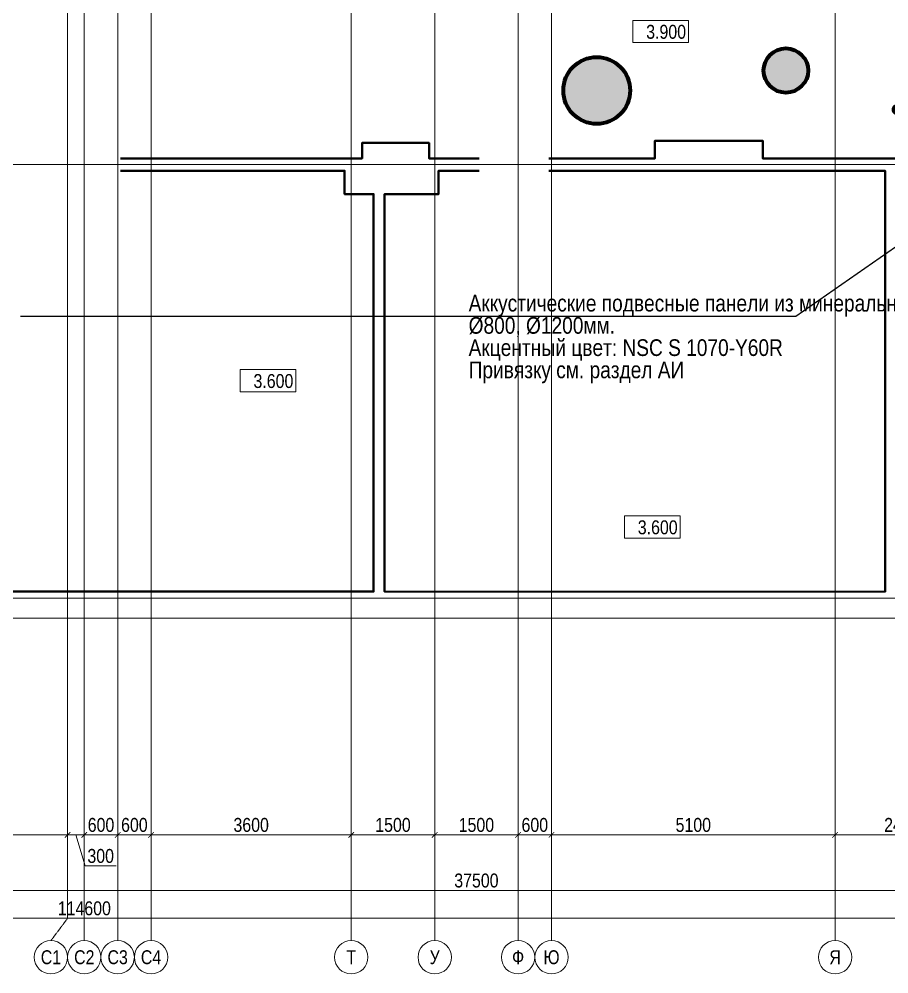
# Model space of a CAD drawing. Header units: millimetres. Extents: x -328335 to 1212475, y -208171 to 164144.
# Drawn here: x 56127 to 71767, y -6755 to 10417 of the extents above; entities that cross this region are included whole.
import ezdxf
from ezdxf import colors
from ezdxf.entities.mleader import LeaderData, LeaderLine
from ezdxf.enums import TextEntityAlignment as Align
from ezdxf.math import Vec2, Vec3

# ---------------------------------------------------------------- set-up
doc = ezdxf.new("R2010")
doc.units = ezdxf.units.MM
doc.header["$LTSCALE"] = 0.5
doc.linetypes.add('CENTER2', pattern=[28.575, 19.05, -3.175, 3.175, -3.175])
doc.linetypes.add('DASHED', pattern=[19.05, 12.7, -6.35])
doc.layers.get('Defpoints').update_dxf_attribs({"color": 140})
for name, color, linetype, lineweight in [('АИ_Плинтус', 3, 'Continuous', 9), ('АР6_потолок_отм', 5, 'Continuous', 5), ('АЦ_Бафы', 8, 'Continuous', 0), ('АЦ_Выноски', 7, 'Continuous', 5), ('АЦ_Стены', 8, 'Continuous', 70), ('РД_Оси_размер', 8, 'Continuous', 0)]:
    doc.layers.add(name, color=color, linetype=linetype, lineweight=lineweight)
doc.layers.add('АР_Делит', color=120, linetype='Continuous', lineweight=0, plot=False)
doc.layers.add('РД_Оси_100', color=7, linetype='Continuous', lineweight=0, true_color=0x525252)
doc.styles.add('Arial_Narrow_08', font='ARIALN.TTF', dxfattribs={"width": 0.8})
doc.styles.add('style1', font='ARIALN.TTF')
doc.styles.add('ккк', font='isocpeur.ttf', dxfattribs={"width": 0.85, "oblique": 15})
doc.dimstyles.new('Dim100_ареал', dxfattribs={"dimscale": 100, "dimtxt": 2.5, "dimasz": 1, "dimexe": 1, "dimexo": 1, "dimgap": 0.5, "dimtad": 1, "dimzin": 12, "dimdsep": 46, "dimtxsty": 'style1', "dimblk": 'ARCHTICK', "dimcen": 1, "dimdle": 1, "dimaunit": 1, "dimadec": 0, "dimazin": 3, "dimtfac": 1, "dimtmove": 1, "dimatfit": 3, "dimldrblk": 'OPEN30', "dimfxl": 2, "dimfxlon": 1, "dimtolj": 1, "dimtzin": 0, "dimlwd": 5, "dimlwe": 5, "dimarcsym": 0})

# ---------------------------------------------------------------- blocks, each defined once
blk = doc.blocks.new('A-iden')
at = {"linetype": 'Continuous', "lineweight": 5}
blk.add_circle((0, -4), 3, dxfattribs=at)
at = {"color": 0, "linetype": 'Continuous', "lineweight": 20, "style": 'ккк', "width": 0.85}
blk.add_attdef('ID', text='', height=4, dxfattribs=at).set_placement((0.31, -3.85), align=Align.MIDDLE_CENTER)
blk = doc.blocks.new('_ArchTick')
at = {"color": 0, "linetype": 'ByBlock', "const_width": 0.15}
blk.add_lwpolyline([(-0.5, -0.5), (0.5, 0.5)], dxfattribs=at)
blk = doc.blocks.new('*D498')
at = {"layer": 'Defpoints', "color": 0, "transparency": 16777216}
for p in [(54300, -3255), (57000, -3255), (57000, -4255)]:
    blk.add_point(p, dxfattribs=at)
at = {"layer": 'РД_Оси_размер', "color": 0, "lineweight": 5, "transparency": 16777216}
for p, q in [((54300, -4055), (54300, -4355)), ((57000, -4055), (57000, -4355)), ((54200, -4255), (57100, -4255))]:
    blk.add_line(p, q, dxfattribs=at)
at = {"layer": 'РД_Оси_размер', "color": 0, "lineweight": 5, "transparency": 16777216, "xscale": 100, "yscale": 100, "zscale": 100, "rotation": 180}
blk.add_blockref('_ArchTick', (54300, -4255), dxfattribs=at)
at = {"layer": 'РД_Оси_размер', "color": 0, "lineweight": 5, "transparency": 16777216, "xscale": 100, "yscale": 100, "zscale": 100}
blk.add_blockref('_ArchTick', (57000, -4255), dxfattribs=at)
at = {"layer": 'РД_Оси_размер', "color": 0, "transparency": 16777216, "insert": (55650, -4077), "char_height": 250, "attachment_point": 5, "style": 'style1'}
blk.add_mtext('\\A1;2700', dxfattribs=at)
blk = doc.blocks.new('_Open30')
at = {"color": 0, "linetype": 'ByBlock', "lineweight": -2}
for p, q in [((-1, 0.27), (0, 0)), ((0, 0), (-1, -0.27)), ((0, 0), (-1, 0))]:
    blk.add_line(p, q, dxfattribs=at)
blk = doc.blocks.new('*D499')
at = {"layer": 'Defpoints', "color": 0, "transparency": 16777216}
for p in [(57000, -3255), (57300, -3255), (57300, -4255)]:
    blk.add_point(p, dxfattribs=at)
at = {"layer": 'РД_Оси_размер', "color": 0, "lineweight": 5, "transparency": 16777216}
for p, q in [((57000, -4055), (57000, -4355)), ((57300, -4055), (57300, -4355)), ((56900, -4255), (57400, -4255)), ((57150, -4255), (57317, -4813)), ((57317, -4813), (57870, -4813))]:
    blk.add_line(p, q, dxfattribs=at)
at = {"layer": 'РД_Оси_размер', "color": 0, "lineweight": 5, "transparency": 16777216, "xscale": 100, "yscale": 100, "zscale": 100, "rotation": 180}
blk.add_blockref('_ArchTick', (57000, -4255), dxfattribs=at)
at = {"layer": 'РД_Оси_размер', "color": 0, "lineweight": 5, "transparency": 16777216, "xscale": 100, "yscale": 100, "zscale": 100}
blk.add_blockref('_ArchTick', (57300, -4255), dxfattribs=at)
at = {"layer": 'РД_Оси_размер', "color": 0, "transparency": 16777216, "insert": (57594, -4635), "char_height": 250, "attachment_point": 5, "style": 'style1'}
blk.add_mtext('\\A1;300', dxfattribs=at)
blk = doc.blocks.new('*D500')
at = {"layer": 'Defpoints', "color": 0, "transparency": 16777216}
for p in [(57300, -3255), (57900, -3255), (57900, -4255)]:
    blk.add_point(p, dxfattribs=at)
at = {"layer": 'РД_Оси_размер', "color": 0, "lineweight": 5, "transparency": 16777216}
for p, q in [((57300, -4055), (57300, -4355)), ((57900, -4055), (57900, -4355)), ((57200, -4255), (58000, -4255))]:
    blk.add_line(p, q, dxfattribs=at)
at = {"layer": 'РД_Оси_размер', "color": 0, "lineweight": 5, "transparency": 16777216, "xscale": 100, "yscale": 100, "zscale": 100, "rotation": 180}
blk.add_blockref('_ArchTick', (57300, -4255), dxfattribs=at)
at = {"layer": 'РД_Оси_размер', "color": 0, "lineweight": 5, "transparency": 16777216, "xscale": 100, "yscale": 100, "zscale": 100}
blk.add_blockref('_ArchTick', (57900, -4255), dxfattribs=at)
at = {"layer": 'РД_Оси_размер', "color": 0, "transparency": 16777216, "insert": (57600, -4077), "char_height": 250, "attachment_point": 5, "style": 'style1'}
blk.add_mtext('\\A1;600', dxfattribs=at)
blk = doc.blocks.new('*D501')
at = {"layer": 'Defpoints', "color": 0, "transparency": 16777216}
for p in [(57900, -3255), (58500, -3255), (58500, -4255)]:
    blk.add_point(p, dxfattribs=at)
at = {"layer": 'РД_Оси_размер', "color": 0, "lineweight": 5, "transparency": 16777216}
for p, q in [((57900, -4055), (57900, -4355)), ((58500, -4055), (58500, -4355)), ((57800, -4255), (58600, -4255))]:
    blk.add_line(p, q, dxfattribs=at)
at = {"layer": 'РД_Оси_размер', "color": 0, "lineweight": 5, "transparency": 16777216, "xscale": 100, "yscale": 100, "zscale": 100, "rotation": 180}
blk.add_blockref('_ArchTick', (57900, -4255), dxfattribs=at)
at = {"layer": 'РД_Оси_размер', "color": 0, "lineweight": 5, "transparency": 16777216, "xscale": 100, "yscale": 100, "zscale": 100}
blk.add_blockref('_ArchTick', (58500, -4255), dxfattribs=at)
at = {"layer": 'РД_Оси_размер', "color": 0, "transparency": 16777216, "insert": (58200, -4077), "char_height": 250, "attachment_point": 5, "style": 'style1'}
blk.add_mtext('\\A1;600', dxfattribs=at)
blk = doc.blocks.new('*D502')
at = {"layer": 'Defpoints', "color": 0, "transparency": 16777216}
for p in [(58500, -3255), (62100, -3255), (62100, -4255)]:
    blk.add_point(p, dxfattribs=at)
at = {"layer": 'РД_Оси_размер', "color": 0, "lineweight": 5, "transparency": 16777216}
for p, q in [((58500, -4055), (58500, -4355)), ((62100, -4055), (62100, -4355)), ((58400, -4255), (62200, -4255))]:
    blk.add_line(p, q, dxfattribs=at)
at = {"layer": 'РД_Оси_размер', "color": 0, "lineweight": 5, "transparency": 16777216, "xscale": 100, "yscale": 100, "zscale": 100, "rotation": 180}
blk.add_blockref('_ArchTick', (58500, -4255), dxfattribs=at)
at = {"layer": 'РД_Оси_размер', "color": 0, "lineweight": 5, "transparency": 16777216, "xscale": 100, "yscale": 100, "zscale": 100}
blk.add_blockref('_ArchTick', (62100, -4255), dxfattribs=at)
at = {"layer": 'РД_Оси_размер', "color": 0, "transparency": 16777216, "insert": (60300, -4077), "char_height": 250, "attachment_point": 5, "style": 'style1'}
blk.add_mtext('\\A1;3600', dxfattribs=at)
blk = doc.blocks.new('*D503')
at = {"layer": 'Defpoints', "color": 0, "transparency": 16777216}
for p in [(62100, -3255), (63600, -3255), (63600, -4255)]:
    blk.add_point(p, dxfattribs=at)
at = {"layer": 'РД_Оси_размер', "color": 0, "lineweight": 5, "transparency": 16777216}
for p, q in [((62100, -4055), (62100, -4355)), ((63600, -4055), (63600, -4355)), ((62000, -4255), (63700, -4255))]:
    blk.add_line(p, q, dxfattribs=at)
at = {"layer": 'РД_Оси_размер', "color": 0, "lineweight": 5, "transparency": 16777216, "xscale": 100, "yscale": 100, "zscale": 100, "rotation": 180}
blk.add_blockref('_ArchTick', (62100, -4255), dxfattribs=at)
at = {"layer": 'РД_Оси_размер', "color": 0, "lineweight": 5, "transparency": 16777216, "xscale": 100, "yscale": 100, "zscale": 100}
blk.add_blockref('_ArchTick', (63600, -4255), dxfattribs=at)
at = {"layer": 'РД_Оси_размер', "color": 0, "transparency": 16777216, "insert": (62850, -4077), "char_height": 250, "attachment_point": 5, "style": 'style1'}
blk.add_mtext('\\A1;1500', dxfattribs=at)
blk = doc.blocks.new('*D504')
at = {"layer": 'Defpoints', "color": 0, "transparency": 16777216}
for p in [(63600, -3255), (65100, -3255), (65100, -4255)]:
    blk.add_point(p, dxfattribs=at)
at = {"layer": 'РД_Оси_размер', "color": 0, "lineweight": 5, "transparency": 16777216}
for p, q in [((63600, -4055), (63600, -4355)), ((65100, -4055), (65100, -4355)), ((63500, -4255), (65200, -4255))]:
    blk.add_line(p, q, dxfattribs=at)
at = {"layer": 'РД_Оси_размер', "color": 0, "lineweight": 5, "transparency": 16777216, "xscale": 100, "yscale": 100, "zscale": 100, "rotation": 180}
blk.add_blockref('_ArchTick', (63600, -4255), dxfattribs=at)
at = {"layer": 'РД_Оси_размер', "color": 0, "lineweight": 5, "transparency": 16777216, "xscale": 100, "yscale": 100, "zscale": 100}
blk.add_blockref('_ArchTick', (65100, -4255), dxfattribs=at)
at = {"layer": 'РД_Оси_размер', "color": 0, "transparency": 16777216, "insert": (64350, -4077), "char_height": 250, "attachment_point": 5, "style": 'style1'}
blk.add_mtext('\\A1;1500', dxfattribs=at)
blk = doc.blocks.new('*D505')
at = {"layer": 'Defpoints', "color": 0, "transparency": 16777216}
for p in [(65100, -3255), (65700, -3255), (65700, -4255)]:
    blk.add_point(p, dxfattribs=at)
at = {"layer": 'РД_Оси_размер', "color": 0, "lineweight": 5, "transparency": 16777216}
for p, q in [((65100, -4055), (65100, -4355)), ((65700, -4055), (65700, -4355)), ((65000, -4255), (65800, -4255))]:
    blk.add_line(p, q, dxfattribs=at)
at = {"layer": 'РД_Оси_размер', "color": 0, "lineweight": 5, "transparency": 16777216, "xscale": 100, "yscale": 100, "zscale": 100, "rotation": 180}
blk.add_blockref('_ArchTick', (65100, -4255), dxfattribs=at)
at = {"layer": 'РД_Оси_размер', "color": 0, "lineweight": 5, "transparency": 16777216, "xscale": 100, "yscale": 100, "zscale": 100}
blk.add_blockref('_ArchTick', (65700, -4255), dxfattribs=at)
at = {"layer": 'РД_Оси_размер', "color": 0, "transparency": 16777216, "insert": (65400, -4077), "char_height": 250, "attachment_point": 5, "style": 'style1'}
blk.add_mtext('\\A1;600', dxfattribs=at)
blk = doc.blocks.new('*D506')
at = {"layer": 'Defpoints', "color": 0, "transparency": 16777216}
for p in [(65700, -3255), (70800, -3255), (70800, -4255)]:
    blk.add_point(p, dxfattribs=at)
at = {"layer": 'РД_Оси_размер', "color": 0, "lineweight": 5, "transparency": 16777216}
for p, q in [((65700, -4055), (65700, -4355)), ((70800, -4055), (70800, -4355)), ((65600, -4255), (70900, -4255))]:
    blk.add_line(p, q, dxfattribs=at)
at = {"layer": 'РД_Оси_размер', "color": 0, "lineweight": 5, "transparency": 16777216, "xscale": 100, "yscale": 100, "zscale": 100, "rotation": 180}
blk.add_blockref('_ArchTick', (65700, -4255), dxfattribs=at)
at = {"layer": 'РД_Оси_размер', "color": 0, "lineweight": 5, "transparency": 16777216, "xscale": 100, "yscale": 100, "zscale": 100}
blk.add_blockref('_ArchTick', (70800, -4255), dxfattribs=at)
at = {"layer": 'РД_Оси_размер', "color": 0, "transparency": 16777216, "insert": (68250, -4077), "char_height": 250, "attachment_point": 5, "style": 'style1'}
blk.add_mtext('\\A1;5100', dxfattribs=at)
blk = doc.blocks.new('*D507')
at = {"layer": 'Defpoints', "color": 0, "transparency": 16777216}
for p in [(70800, -3255), (73200, -3255), (73200, -4255)]:
    blk.add_point(p, dxfattribs=at)
at = {"layer": 'РД_Оси_размер', "color": 0, "lineweight": 5, "transparency": 16777216}
for p, q in [((70800, -4055), (70800, -4355)), ((73200, -4055), (73200, -4355)), ((70700, -4255), (73300, -4255))]:
    blk.add_line(p, q, dxfattribs=at)
at = {"layer": 'РД_Оси_размер', "color": 0, "lineweight": 5, "transparency": 16777216, "xscale": 100, "yscale": 100, "zscale": 100, "rotation": 180}
blk.add_blockref('_ArchTick', (70800, -4255), dxfattribs=at)
at = {"layer": 'РД_Оси_размер', "color": 0, "lineweight": 5, "transparency": 16777216, "xscale": 100, "yscale": 100, "zscale": 100}
blk.add_blockref('_ArchTick', (73200, -4255), dxfattribs=at)
at = {"layer": 'РД_Оси_размер', "color": 0, "transparency": 16777216, "insert": (72000, -4077), "char_height": 250, "attachment_point": 5, "style": 'style1'}
blk.add_mtext('\\A1;2400', dxfattribs=at)
blk = doc.blocks.new('*D575')
at = {"layer": 'Defpoints', "color": 0, "transparency": 16777216}
for p in [(0, -3255), (114600, -3255), (114600, -5755)]:
    blk.add_point(p, dxfattribs=at)
at = {"layer": 'РД_Оси_размер', "color": 0, "lineweight": 5, "transparency": 16777216}
for p, q in [((0, -5555), (0, -5855)), ((114600, -5555), (114600, -5855)), ((-100, -5755), (114700, -5755))]:
    blk.add_line(p, q, dxfattribs=at)
at = {"layer": 'РД_Оси_размер', "color": 0, "lineweight": 5, "transparency": 16777216, "xscale": 100, "yscale": 100, "zscale": 100, "rotation": 180}
blk.add_blockref('_ArchTick', (0, -5755), dxfattribs=at)
at = {"layer": 'РД_Оси_размер', "color": 0, "lineweight": 5, "transparency": 16777216, "xscale": 100, "yscale": 100, "zscale": 100}
blk.add_blockref('_ArchTick', (114600, -5755), dxfattribs=at)
at = {"layer": 'РД_Оси_размер', "color": 0, "transparency": 16777216, "insert": (57300, -5577), "char_height": 250, "attachment_point": 5, "style": 'style1'}
blk.add_mtext('\\A1;114600', dxfattribs=at)
blk = doc.blocks.new('*D595')
at = {"layer": 'Defpoints', "color": 0, "transparency": 16777216}
for p in [(45600, -3255), (83100, -3255), (83100, -5255)]:
    blk.add_point(p, dxfattribs=at)
at = {"layer": 'РД_Оси_размер', "color": 0, "lineweight": 5, "transparency": 16777216}
for p, q in [((45600, -5055), (45600, -5355)), ((83100, -5055), (83100, -5355)), ((45500, -5255), (83200, -5255))]:
    blk.add_line(p, q, dxfattribs=at)
at = {"layer": 'РД_Оси_размер', "color": 0, "lineweight": 5, "transparency": 16777216, "xscale": 100, "yscale": 100, "zscale": 100, "rotation": 180}
blk.add_blockref('_ArchTick', (45600, -5255), dxfattribs=at)
at = {"layer": 'РД_Оси_размер', "color": 0, "lineweight": 5, "transparency": 16777216, "xscale": 100, "yscale": 100, "zscale": 100}
blk.add_blockref('_ArchTick', (83100, -5255), dxfattribs=at)
at = {"layer": 'РД_Оси_размер', "color": 0, "transparency": 16777216, "insert": (64350, -5077), "char_height": 250, "attachment_point": 5, "style": 'style1'}
blk.add_mtext('\\A1;37500', dxfattribs=at)
blk = doc.blocks.new('Отметка_план')
at = {"color": 7, "lineweight": 5}
blk.add_lwpolyline([(0, 0), (10, 0), (10, 4), (0, 4)], close=True, dxfattribs=at)
at = {"style": 'Arial_Narrow_08', "width": 0.8}
blk.add_attdef('OTMG', text='', height=2.5, dxfattribs=at).set_placement((9.06, 0.7), align=Align.RIGHT)
blk = doc.blocks.new('Баф_Ор-1_1200')
at = {"layer": 'АЦ_Стены', "true_color": 0xee6119}
h = blk.add_hatch(color=32, dxfattribs=at)
h.dxf.hatch_style = 1
h.paths.add_polyline_path([(600, 0, 1), (-600, 0, 1)])
at = {"layer": 'АЦ_Стены', "color": 32, "true_color": 0xee6119}
blk.add_circle((0, 0), 600, dxfattribs=at)
blk = doc.blocks.new('Баф_ор1_800')
at = {"layer": 'АЦ_Стены', "true_color": 0xee6119}
h = blk.add_hatch(color=32, dxfattribs=at)
h.dxf.hatch_style = 1
h.paths.add_polyline_path([(400, 0, 1), (-400, 0, 1)])
at = {"layer": 'АЦ_Стены', "color": 32, "true_color": 0xee6119}
blk.add_circle((0, 0), 400, dxfattribs=at)
blk = doc.blocks.new('_Dot')
at = {"color": 0, "linetype": 'ByBlock', "lineweight": -2}
blk.add_line((-0.5, 0), (-1, 0), dxfattribs=at)
at = {"color": 0, "linetype": 'ByBlock', "const_width": 0.5}
blk.add_lwpolyline([(-0.25, 0, 1), (0.25, 0, 1)], format="xyb", close=True, dxfattribs=at)
blk = doc.blocks.new('2200_АР_ОСИ_3эт_100_6.02.25')
at = {"layer": 'АР_Делит', "color": 5, "linetype": 'DASHED'}
blk.add_lwpolyline([(114955, 135155), (114955, -355), (93595.036, -355), (93595.036, 13855), (94145, 13855), (94145, 68320), (66055, 68320), (66055, 13857.73), (83455, 13857.73), (83455, -355), (45245, -355), (45245, 13145), (44695, 13145), (44695, 26755), (45245, 26755), (45245, 68320), (20455, 68320), (20455, 26755), (27955, 26755), (27955, 13145), (-355, 13145), (-355, 100855)], dxfattribs=at)
at = {"layer": 'РД_Оси_100', "color": 8, "linetype": 'CENTER2', "true_color": 0x808080}
for p, q in [((63600, -6155), (63600, 139938.679)), ((65100, -6155), (65100, 139938.679)), ((70800, -6155), (70800, 90900)), ((62100, -6155), (62100, 73302.739)), ((40738.349, 7800), (85055, 7800)), ((40738.349, 0), (85055, 0))]:
    blk.add_line(p, q, dxfattribs=at)
for points in [[(57300, 139938.679), (57300, -6155)], [(58500, 139938.679), (58500, -6155)], [(65700, -6155), (65700, 139938.679)], [(57000, 70839.76), (57000, -5755), (56700, -6155)], [(57900, 70753.904), (57900, -6155)]]:
    blk.add_lwpolyline(points, dxfattribs=at)
at = {"layer": 'РД_Оси_100', "color": 0}
ref = blk.add_blockref('A-iden', (56700, -6055), dxfattribs=dict(at, xscale=100, yscale=100, zscale=100))
ref.add_attrib('ID', 'С1', dxfattribs={"layer": '0', "linetype": 'Continuous', "height": 250, "style": 'style1'}).set_placement((56700, -6455), align=Align.MIDDLE)
ref = blk.add_blockref('A-iden', (57299.266, -6054.999), dxfattribs=dict(at, xscale=100, yscale=100, zscale=100))
ref.add_attrib('ID', 'С2', dxfattribs={"layer": '0', "linetype": 'Continuous', "height": 250, "style": 'style1'}).set_placement((57299.266, -6454.999), align=Align.MIDDLE)
ref = blk.add_blockref('A-iden', (57899.266, -6054.999), dxfattribs=dict(at, xscale=100, yscale=100, zscale=100))
ref.add_attrib('ID', 'С3', dxfattribs={"layer": '0', "linetype": 'Continuous', "height": 250, "style": 'style1'}).set_placement((57899.266, -6454.999), align=Align.MIDDLE)
ref = blk.add_blockref('A-iden', (58499.266, -6054.999), dxfattribs=dict(at, xscale=100, yscale=100, zscale=100))
ref.add_attrib('ID', 'С4', dxfattribs={"layer": '0', "linetype": 'Continuous', "height": 250, "style": 'style1'}).set_placement((58499.266, -6454.999), align=Align.MIDDLE)
ref = blk.add_blockref('A-iden', (62100, -6054.999), dxfattribs=dict(at, xscale=100, yscale=100, zscale=100))
ref.add_attrib('ID', 'Т', dxfattribs={"layer": '0', "linetype": 'Continuous', "height": 250, "style": 'style1'}).set_placement((62100, -6454.999), align=Align.MIDDLE)
ref = blk.add_blockref('A-iden', (63600, -6054.999), dxfattribs=dict(at, xscale=100, yscale=100, zscale=100))
ref.add_attrib('ID', 'У', dxfattribs={"layer": '0', "linetype": 'Continuous', "height": 250, "style": 'style1'}).set_placement((63600, -6454.999), align=Align.MIDDLE)
ref = blk.add_blockref('A-iden', (65100, -6054.999), dxfattribs=dict(at, xscale=100, yscale=100, zscale=100))
ref.add_attrib('ID', 'Ф', dxfattribs={"layer": '0', "linetype": 'Continuous', "height": 250, "style": 'style1'}).set_placement((65100, -6454.999), align=Align.MIDDLE)
ref = blk.add_blockref('A-iden', (65700.734, -6054.999), dxfattribs=dict(at, xscale=100, yscale=100, zscale=100))
ref.add_attrib('ID', 'Ю', dxfattribs={"layer": '0', "linetype": 'Continuous', "height": 250, "style": 'style1'}).set_placement((65700.734, -6454.999), align=Align.MIDDLE)
ref = blk.add_blockref('A-iden', (70800, -6054.999), dxfattribs=dict(at, xscale=100, yscale=100, zscale=100))
ref.add_attrib('ID', 'Я', dxfattribs={"layer": '0', "linetype": 'Continuous', "height": 250, "style": 'style1'}).set_placement((70800, -6454.999), align=Align.MIDDLE)
at = {"layer": 'РД_Оси_размер'}
for base, p1, p2, picture, middle in [((114600, -5755), (0, -3255), (114600, -3255), '*D575', (57300, -5577.357)), ((83100, -5255), (45600, -3255), (83100, -3255), '*D595', (64350, -5077.357)), ((57000, -4255), (54300, -3255), (57000, -3255), '*D498', (55650, -4077.357)), ((57300, -4255), (57000, -3255), (57300, -3255), '*D499', (57367.379, -4635.286)), ((57900, -4255), (57300, -3255), (57900, -3255), '*D500', (57600, -4077.357)), ((58500, -4255), (57900, -3255), (58500, -3255), '*D501', (58200, -4077.357)), ((62100, -4255), (58500, -3255), (62100, -3255), '*D502', (60300, -4077.357)), ((63600, -4255), (62100, -3255), (63600, -3255), '*D503', (62850, -4077.357)), ((65100, -4255), (63600, -3255), (65100, -3255), '*D504', (64350, -4077.357)), ((65700, -4255), (65100, -3255), (65700, -3255), '*D505', (65400, -4077.357)), ((70800, -4255), (65700, -3255), (70800, -3255), '*D506', (68250, -4077.357)), ((73200, -4255), (70800, -3255), (73200, -3255), '*D507', (72000, -4077.357))]:
    dim = blk.add_linear_dim(base=base, p1=p1, p2=p2, dimstyle='Dim100_ареал', dxfattribs=at)
    dim.commit()
    dim.dimension.update_dxf_attribs({"geometry": picture, "text_midpoint": middle})

msp = doc.modelspace()

# ---------------------------------------------------------------- linework, layer by layer
at = {"layer": 'АИ_Плинтус', "color": 24, "linetype": 'ByBlock', "lineweight": 40, "true_color": 0xa52900}
for points in [[(64400, 7910), (63500, 7910), (63500, 8190.273), (62295.465, 8190), (62295.465, 7910.581), (57951, 7910)], [(74250, 7909.998), (69498.518, 7910.073), (69498.518, 8230.073), (67560.188, 8230), (67560.188, 7910), (65650, 7910)], [(57950, 7690), (61980, 7689.5), (61980, 7270), (62500, 7270), (62500, 120), (53510, 120), (53510, 7690), (55051, 7690)], [(65650, 7690), (71700, 7689.938), (71700, 118.997), (62700, 121.003), (62700, 7270), (63670, 7270), (63670, 7690), (64400, 7690)]]:
    msp.add_lwpolyline(points, dxfattribs=at)

# ---------------------------------------------------------------- block references
at = {"layer": 'АР6_потолок_отм'}
ref = msp.add_blockref('Отметка_план', (67162.076, 9993.388), dxfattribs=dict(at, xscale=100, yscale=100, zscale=100))
ref.add_attrib('OTMG', '3.900', dxfattribs={"layer": '0', "color": 0, "height": 250, "style": 'style1'}).set_placement((68119.494, 10313.205), align=Align.TOP_RIGHT)
ref = msp.add_blockref('Отметка_план', (60101.061, 3712.767), dxfattribs=dict(at, xscale=100, yscale=100, zscale=100))
ref.add_attrib('OTMG', '3.600', dxfattribs={"layer": '0', "color": 0, "height": 250, "style": 'style1'}).set_placement((61058.479, 4032.583), align=Align.TOP_RIGHT)
ref = msp.add_blockref('Отметка_план', (67011.251, 1081.962), dxfattribs=dict(at, xscale=100, yscale=100, zscale=100))
ref.add_attrib('OTMG', '3.600', dxfattribs={"layer": '0', "color": 0, "height": 250, "style": 'style1'}).set_placement((67968.669, 1401.779), align=Align.TOP_RIGHT)
at = {"layer": 'АЦ_Бафы', "transparency": 33554653}
for name, p in [('Баф_ор1_800', (69914.921, 9492.029)), ('Баф_Ор-1_1200', (66513.544, 9132.46))]:
    msp.add_blockref(name, p, dxfattribs=at)
at = {"layer": 'РД_Оси_100'}
msp.add_blockref('2200_АР_ОСИ_3эт_100_6.02.25', (0, 0), dxfattribs=at)

# ---------------------------------------------------------------- leaders
at = {"layer": 'АЦ_Выноски', "transparency": 33554653}
ml = msp.add_multileader_mtext('Standard', dxfattribs=at)
ml.set_content('\\pxa0.66667;Аккустические подвесные панели из минерального стекловолокна. \\P%%C800, %%C1200мм. \\PАкцентный цвет: {\\C240;\\c2367469;NSC S 1070-Y60R\\PПривязку см. раздел АИ}', color=256, style='style1')
ml.set_leader_properties(color=256)
ml.set_arrow_properties(name='DOT')
ml.build(insert=Vec2(0, 0))
ml.multileader.update_dxf_attribs({"has_dogleg": 0, "text_left_attachment_type": 6, "text_right_attachment_type": 6, "arrow_head_size": 200, "scale": 100})
ctx = ml.context
ctx.base_point, ctx.scale, ctx.char_height, ctx.arrow_head_size, ctx.landing_gap_size, ctx.plane_origin, ctx.plane_x_axis, ctx.plane_y_axis = Vec3(64160.343, 5070.212), 100, 300, 200, 50, Vec3(78725.731, -431.895), Vec3(1, 0.00000001), Vec3(-0.00000001, 1)
ctx.left_attachment, ctx.right_attachment = 6, 6
notes = []
notes.append((ctx, [(0, (1, 1, 0), (70893.358, 5070.212), (-1, -0.00000001), 800, [(1, [(71915.609, 8788.982), (75763.721, 9016.321)], 0, [])])]))
ctx.mtext.insert, ctx.mtext.text_direction, ctx.mtext.rotation, ctx.mtext.width, ctx.mtext.defined_height, ctx.mtext.line_spacing_factor, ctx.mtext.flow_direction = Vec3(64210.343, 5458.411), Vec3(1, 0.00000001), 0.00000001, 7471.77828, 3026.269, 0.8, 5
for ctx, leaders in notes:
    for number, flags, end, landing, length, lines in leaders:
        leader = LeaderData()
        leader.index, (leader.has_last_leader_line, leader.has_dogleg_vector, leader.attachment_direction) = number, flags
        leader.last_leader_point, leader.dogleg_vector, leader.dogleg_length = Vec3(end), Vec3(landing), length
        for number, points, colour, breaks in lines:
            line = LeaderLine()
            line.index, line.vertices, line.color, line.breaks = number, Vec3.list(points), colors.encode_raw_color(colour), breaks
            leader.lines.append(line)
        ctx.leaders.append(leader)

doc.saveas('drawing.dxf')
